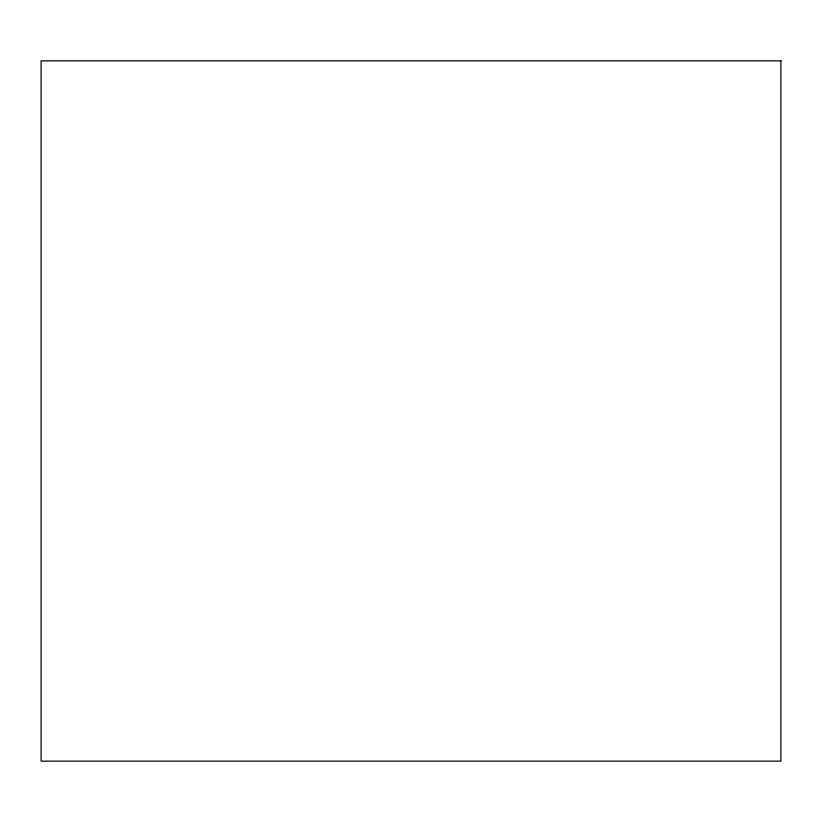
<?xml version="1.0" encoding="UTF-8"?>
<svg xmlns="http://www.w3.org/2000/svg" width="822" height="822" viewBox="0 0 822 822"><rect width="100%" height="100%" fill="white"/><g stroke="black" fill="none" stroke-linecap="round" stroke-linejoin="round"><path stroke-width="1.23" d="M780.9 60.859L41.1 60.859L41.1 761.141L780.9 761.141L780.9 60.859"/></g></svg>
